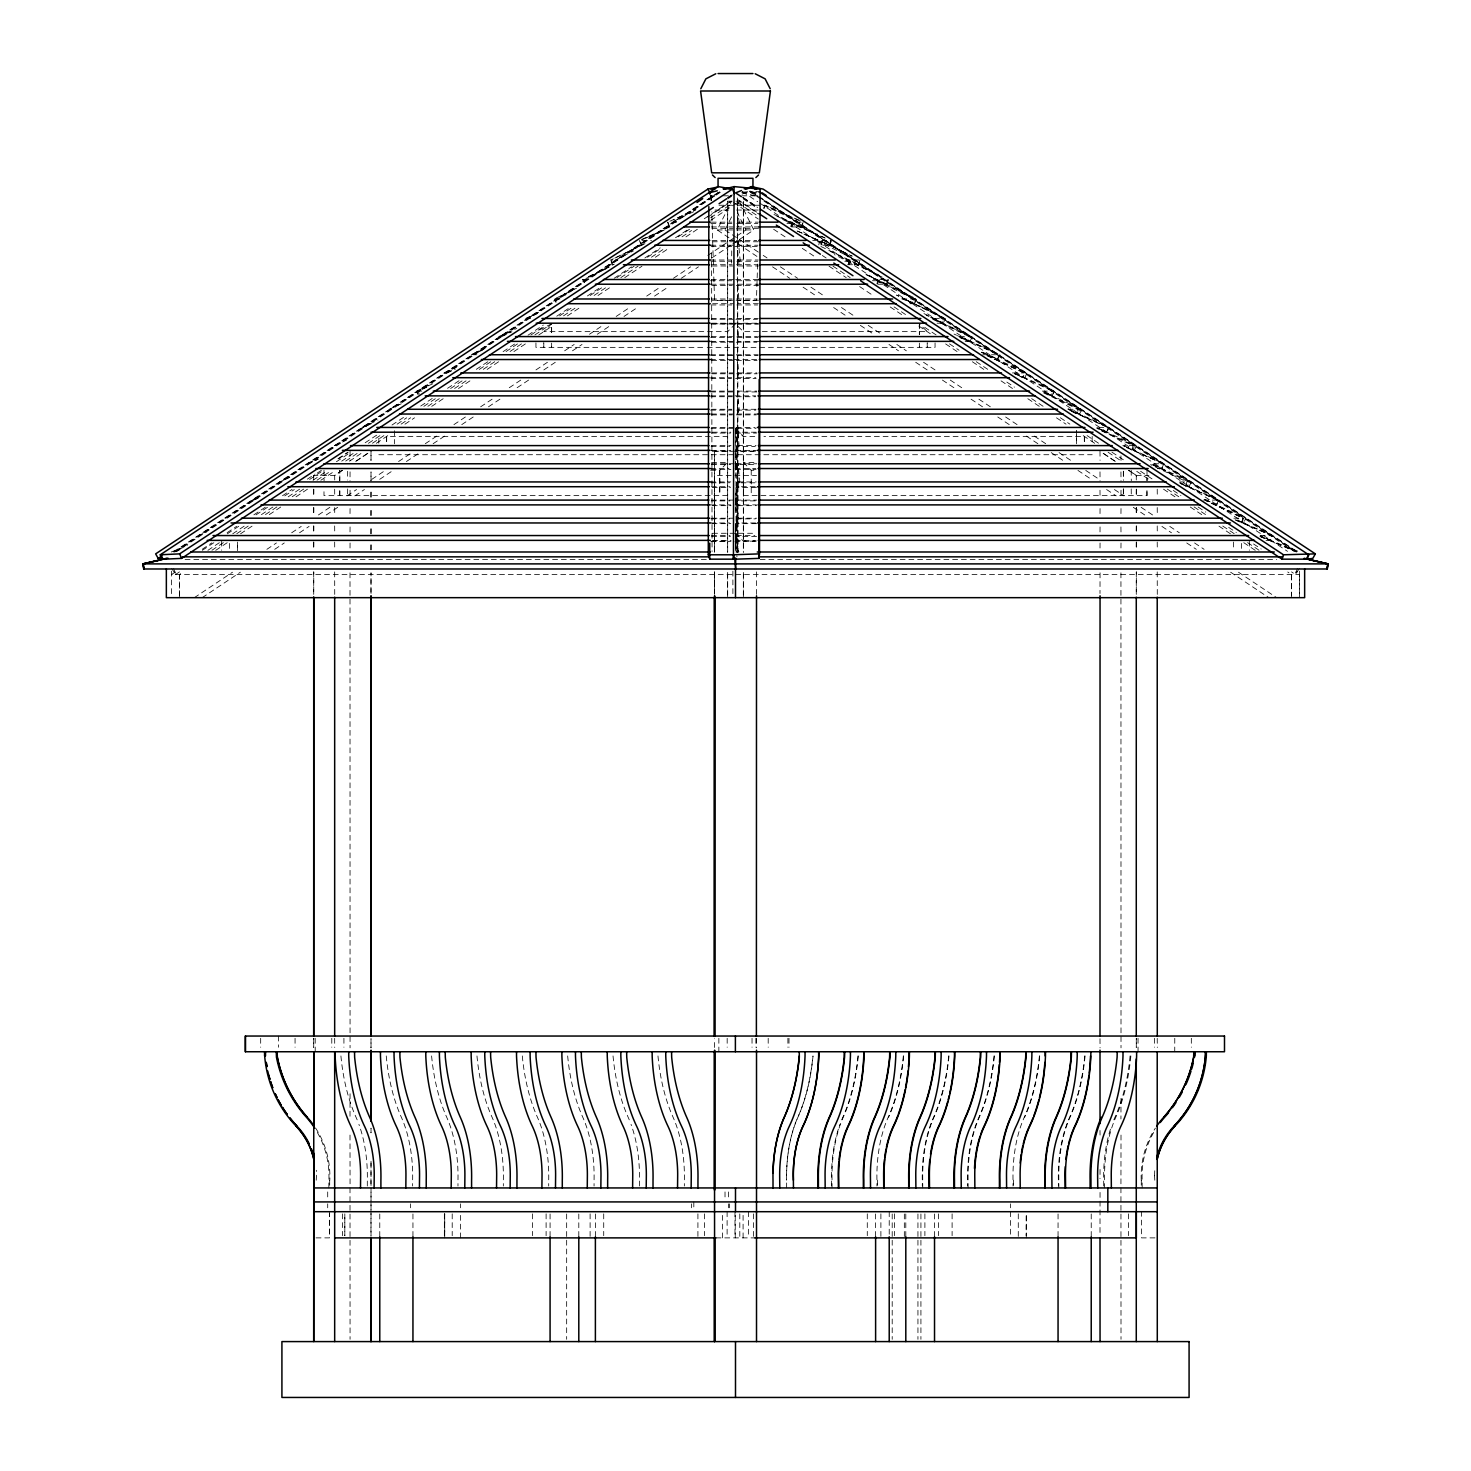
<?xml version="1.0" encoding="UTF-8"?>
<svg xmlns="http://www.w3.org/2000/svg" width="1471" height="1471" viewBox="0 0 1471 1471"><rect width="100%" height="100%" fill="white"/><g stroke="black" fill="none" stroke-linecap="round" stroke-linejoin="round"><path stroke-width="0.75" stroke-dasharray="5 3.75" d="M179.425 595.571L179.425 574.536L183.25 571.998M316.026 1237.883L329.486 1237.883L329.486 1213.869M378.819 443.267L378.819 436.391M386.652 436.391L386.652 443.267L386.652 436.391L727.649 436.391M444.72 1235.695L444.72 1213.869L444.72 1237.883M460.423 1237.883L460.423 1213.869M535.94 342.872L535.94 347.358L705.62 347.358M714.483 1047.499L714.483 1038.673M714.483 551.22L714.483 475.409L756.517 475.409M722.482 1237.883L722.482 1213.869M727.667 551.699L727.667 201.196L743.351 201.196L743.351 551.699M735.243 1237.883L735.243 1211.699M743.094 1237.883L743.094 1213.869M919.357 323.785L919.357 334.505L919.357 323.785L927.226 331.637L743.333 331.637L735.482 323.785L710.548 323.785M1084.348 436.391L1084.348 443.267L1084.348 436.391L763.945 436.391M1128.643 470.315L1136.274 475.409L1136.274 479.987L1136.348 475.409L1128.698 470.315M1291.575 597.667L1291.575 574.536L1287.75 571.998M1299.426 597.667L1299.426 574.536L1295.602 571.998M735.794 504.884L736.953 482.801L755.267 482.801M756.259 432.198L735.574 432.198L735.61 427.877M735.518 527.832L736.64 518.858L755.432 518.858M735.445 540.372L736.64 518.858M735.316 466.381L736.566 446.467L755.285 446.467M757.602 264.1L756.443 300.507L737.302 300.507M735.518 538.276L737.063 518.858L735.629 538.754M711.394 200.369L711.284 194.907M735.482 503.284L736.934 482.801L735.868 505.656L737.228 522.959L738.313 518.197L736.953 500.875M735.831 427.877L735.629 432.198L736.714 427.436L755.046 427.436M316.21 1180.22L316.449 1175.752A70.424 70.424 0 0 0 316.32 1170.272M858.273 1055.939L858.163 1057.208A126.083 62.885 -90 0 1 843.232 1117.261A88.131 43.965 -90 0 0 832.034 1180.22L832.034 1187.943M903.635 1055.939L903.525 1057.208A126.083 62.885 -90 0 1 888.594 1117.261M948.997 1055.939L948.887 1057.208A126.083 62.885 -90 0 1 933.956 1117.261A88.131 43.965 -90 0 0 922.74 1180.22L922.74 1187.943M994.359 1055.939L994.249 1057.208A126.083 62.885 -90 0 1 979.318 1117.261A88.131 43.965 -90 0 0 968.102 1180.22L968.102 1187.943M1039.703 1055.939L1039.592 1057.208A126.083 62.885 -90 0 1 1024.662 1117.261M1085.065 1055.939L1084.954 1057.208A126.083 62.885 -90 0 1 1070.024 1117.261A88.131 43.965 -90 0 0 1058.826 1180.22L1058.826 1187.943M1130.85 1055.939L1130.739 1057.208A126.083 62.885 -90 0 1 1115.809 1117.261A88.131 43.965 -90 0 0 1104.592 1180.22L1104.592 1187.943M857.961 1055.939L857.85 1057.208A126.083 63.198 90 0 1 842.846 1117.261A88.131 44.167 -90 0 0 840.658 1122.538M903.323 1055.939L903.212 1057.208A126.083 63.198 90 0 1 888.208 1117.261A88.131 44.167 -90 0 0 876.937 1180.22L876.937 1186.012M948.685 1055.939L948.574 1057.208A126.083 63.198 -90 0 1 933.57 1117.261A88.131 44.167 -90 0 0 922.299 1180.22L922.299 1186.012M994.028 1055.939L993.918 1057.208A126.083 63.198 -90 0 1 978.914 1117.261A88.131 44.167 -90 0 0 967.661 1180.22L967.661 1186.012M1039.39 1055.939L1039.28 1057.208A126.083 63.198 -90 0 1 1024.276 1117.261A88.131 44.167 -90 0 0 1013.023 1180.22L1013.023 1186.012M1084.752 1055.939L1084.642 1057.208A126.083 63.198 90 0 1 1069.638 1117.261A88.131 44.167 -90 0 0 1058.366 1180.22L1058.366 1186.012M1130.077 1055.939L1129.967 1057.208A126.083 63.198 -90 0 1 1114.963 1117.261A88.131 44.167 -90 0 0 1112.756 1122.538M731.731 250.879L731.639 263.144M1235.107 519.741L1271.79 535.554L1270.595 540.372L1260.334 535.959M1265.998 540.372L1270.742 540.372L1271.79 535.554L1234.684 519.741M764.258 208.441L764.957 205.241L801.199 221.257L764.883 205.241L735.426 205.241M790.773 226.718L791.472 223.537L828.596 239.552M791.306 226.718L792.005 223.537L824.661 237.769M799.544 222.158L798.496 226.939L780.494 218.499M791.637 226.939L802.173 226.939L803.221 222.158L784.926 222.158M830.306 242.035L829.589 245.234L800.739 232.767M822.859 245.234L829.736 245.234L830.784 240.435M737.431 376.098L737.504 355.614M737.523 377.698L738.607 372.917L737.394 359.935M735.574 432.198L736.658 427.436M736.603 450.365L735.978 433.062L737.045 428.3L737.688 445.603L736.603 450.365L756.351 450.365M735.905 468.532L736.566 446.467M755.175 486.717L736.861 486.717L735.518 469.396L736.603 464.634L756.37 464.634M736.861 486.717L737.927 481.936L736.603 464.634M755.285 500.875L736.438 500.875L735.353 505.656L756.499 505.656M755.598 522.959L736.897 522.959L737.964 518.197L736.438 500.875M965.16 341.364L969.702 341.364L970.786 336.583L933.772 319.281M959.883 337.447L998.772 354.75L997.687 359.531L981.322 352.231M994.231 359.531L998.809 359.531L999.894 354.75M986.839 355.614L1024.331 372.917L1023.264 377.698L1014.916 373.855M1044.998 392.922L1079.438 409.269L1078.353 414.031L1068.222 409.232M1069.656 410.115L1107.957 427.436L1106.836 432.198L1098.635 428.557M1131.879 450.365L1132.964 445.603L1098.083 429.256M1133.222 450.365L1134.306 445.603L1096.796 428.3M1126.676 447.368L1163.193 463.77L1161.961 468.532L1153.797 464.891M1185.828 486.717L1186.913 481.936L1150.524 464.634M1151.995 464.634L1188.807 481.936L1187.741 486.717L1179.558 482.856M1181.084 483.72L1217.933 500.103L1216.848 504.884L1204.565 499.405M1241.91 522.959L1242.995 518.197L1206.202 500.875M1242.26 522.959L1243.344 518.197L1206.716 500.875M758.374 303.706L737.707 303.706L738.847 298.981L737.523 280.74M818.759 244.903L819.512 241.759L855.515 259.999L854.375 264.725L834.37 254.593M821.259 244.903L822.032 241.759L852.187 256.156L822.418 241.759L820.892 244.903M848.252 264.394L849.006 261.25L885.156 278.534M848.602 264.394L849.355 261.25L878.003 274.691M847.59 264.725L859.082 264.725L860.222 259.999L841.927 259.999M876.918 283.885L877.672 280.74L915.661 298.981L914.521 303.706L909.924 303.706M865.941 274.617L886.02 284.216L887.16 279.49M877.911 284.216L887.087 284.216L888.227 279.49L873.388 279.49M937.101 323.197L943.977 323.197L945.118 318.471L931.382 318.471M1297.385 568.339L1295.344 574.444L1291.52 571.888M763.467 208.441L764.883 205.241M791.95 226.718L793.347 223.537M801.107 226.939L803.221 222.158M831.685 240.435L829.57 245.234L797.3 230.984M970.088 341.364L972.257 336.583L934.085 319.281M997.467 359.531L999.618 354.75L954.017 334.064M1024.827 377.698L1026.997 372.917L981.396 352.231M1052.206 395.864L1054.376 391.102L1012.784 372.237M1079.585 414.031L1081.755 409.269L1043.583 391.948M1134.343 450.365L1136.495 445.603L1096.925 427.656L1106.891 432.198L1109.116 427.436L1065.519 407.651M1161.704 468.532L1163.874 463.77L1124.285 445.823M1189.083 486.717L1191.253 481.936M1216.462 504.884L1218.632 500.103L1180.459 482.801M849.172 264.394L850.698 261.25M857.869 264.725L860.149 259.999M877.47 283.885L878.978 280.74M886.149 284.216L888.429 279.49M914.429 303.706L916.709 298.981L866.29 274.617M736.291 242.66L717.204 229.936L731.565 201.196L704.83 219.05M717.204 229.936L725.056 229.936L732.227 215.575M737.357 205.315L739.398 201.196L758.521 213.939M1299.408 568.339L1295.344 574.444L1297.385 571.392M735.518 323.785L727.649 331.637L543.774 331.637L551.643 323.785L551.643 334.505L551.643 323.785L535.94 331.637M727.612 197.629L731.436 195.073M202.281 549.235L211.842 542.873M227.122 532.667L236.666 526.305M253.876 514.832L265.332 507.201M282.524 495.727L292.085 489.365M307.365 479.16L315.015 474.067M337.944 458.787L347.505 452.406M727.74 198.898L731.547 196.342M321.414 470.315L313.709 475.409L313.709 479.987L313.783 475.409L334.726 475.409L342.375 470.315M338.532 458.842L348.149 452.48M175.417 571.998L171.592 574.536L1299.426 574.536M207.907 550.338L219.363 542.689M232.749 533.771L244.223 526.122M261.415 514.648L272.889 507.017M288.169 496.812L299.643 489.163M313.029 480.245L326.397 471.327M341.695 461.14L355.063 452.222M368.449 443.304L379.923 435.655M397.115 424.181L406.676 417.819M423.869 406.345L435.342 398.696M450.641 388.509L462.096 380.86M479.307 369.405L490.781 361.756M506.061 351.551L517.535 343.92M530.902 335.002L544.288 326.066M559.568 315.879L572.955 306.961M590.165 295.487L603.533 286.569M616.919 277.651L634.111 266.196M647.497 257.26L660.884 248.342M678.076 236.886L689.55 229.237M179.48 571.888L175.656 574.444L173.615 571.392M211.953 550.246L223.427 542.597M236.794 533.679L248.268 526.03M265.46 514.574L276.916 506.925M292.214 496.738L303.67 489.089M317.056 480.171L330.423 471.253M345.703 461.067L359.089 452.149M372.457 443.231L383.931 435.581M401.123 424.126L410.666 417.746M427.877 406.29L439.333 398.641M454.613 388.454L466.086 380.805M483.279 369.331L494.752 361.701M510.032 351.495L521.488 343.865M534.874 334.947L548.242 326.029M563.54 315.824L576.908 306.906M594.1 295.45L607.486 286.532M620.854 277.614L638.046 266.141M651.432 257.223L664.8 248.305M681.992 236.849L691.554 230.469M710.658 217.745L731.675 203.715M215.741 550.338L227.214 542.689M240.582 533.771L252.056 526.122M269.267 514.648L280.722 507.017M296.02 496.812L307.494 489.163M320.862 480.245L334.248 471.327M349.528 461.14L362.914 452.222M376.3 443.304L387.756 435.655M404.966 424.181L414.528 417.819M431.72 406.345L443.194 398.696M458.474 388.509L469.948 380.86M487.14 369.405L498.614 361.756M513.912 351.551L525.368 343.92M538.754 335.002L552.14 326.066M567.42 315.879L580.806 306.961M597.998 295.487L611.384 286.569M624.752 277.651L641.963 266.196M655.349 257.26L668.717 248.342M685.927 236.886L697.401 229.237M710.769 220.319L739.435 201.196L753.796 229.936L732.797 243.929M342.302 470.315L334.671 475.409L334.726 479.987M355.669 461.398L369.037 452.48L355.743 461.398M194.337 597.667L232.51 572.219M266.876 549.327L276.419 542.964M291.681 532.778L301.224 526.416M318.416 514.96L329.853 507.33M347.046 495.874L356.589 489.512M371.85 479.325L385.218 470.426M398.567 461.526L411.935 452.608M425.303 443.709L436.758 436.078M453.932 424.623L465.388 416.992M480.649 406.805L492.105 399.174M509.279 387.719L520.734 380.088M535.996 369.901L547.451 362.271M564.625 350.815L574.168 344.453M589.448 334.266L602.816 325.367M616.165 316.449L629.533 307.549M646.707 296.094L660.074 287.194M673.424 278.276L690.616 266.839M707.79 255.384L745.962 229.936L737.743 213.516M202.189 597.667L240.361 572.219M274.709 549.327L284.271 542.964M299.532 532.778L309.075 526.416M326.249 514.96L337.705 507.33M354.879 495.874L364.422 489.512M379.702 479.325L393.051 470.426M406.419 461.526L419.787 452.608M433.136 443.709L444.591 436.078M461.765 424.623L473.221 416.992M488.482 406.805L499.938 399.174M517.13 387.719L528.585 380.088M543.847 369.901L555.303 362.271M572.476 350.815L582.02 344.453M597.281 334.266L610.649 325.367M624.017 316.449L637.366 307.549M654.54 296.094L667.908 287.194M681.275 278.276L698.449 266.839M711.817 257.921L730.903 245.197M173.725 551.699L720.165 191.12M174.681 551.57L721.103 190.991L175.27 551.57M176.336 551.699L203.145 533.973M205.057 532.704L720.275 192.37M728.66 197.408L732.484 194.889M727.722 197.941L731.547 195.404M202.354 550.301L213.847 542.725M227.251 533.863L238.743 526.269M255.991 514.868L267.483 507.293M284.73 495.892L294.292 489.567M309.627 479.454L323.032 470.591M336.436 461.729L349.859 452.866M365.176 442.753L376.668 435.159M392.003 425.027L403.495 417.433M420.743 406.051L432.235 398.457M447.552 388.326L459.044 380.732M476.291 369.35L487.784 361.756M503.1 351.643L514.611 344.049M528.015 335.186L543.332 325.054M556.755 316.21L570.16 307.347M587.407 295.947L600.812 287.102M614.216 278.24L631.464 266.858M644.868 257.995L660.203 247.864M675.52 237.75L687.012 230.156M704.26 218.756L709.997 214.968M711.927 213.7L731.069 201.049M615.485 259.999L633.486 250.879M557.656 298.981L565.728 294.936M527.262 318.471L537.54 313.415M614.823 258.087L644.611 243.69M588.529 276.622L614.345 264.136M556.277 298.025L578.121 287.47M526.011 318.471L539.912 311.76L525.883 318.471L530.461 318.471M556.093 302.125L555.339 298.981L571.336 291.313M644.96 243.69L610.778 259.999L617.581 259.999M585.844 278.534L607.946 267.979M501.813 336.583L511.945 331.784M447.11 372.917L455.238 369.074M673.461 221.22L695.452 210.886M588.915 276.622L611.403 266.049M500.214 336.583L510.492 331.784M446.669 372.917L454.999 369.074M426.774 387.241L418.444 391.102L419.18 394.283M485.099 348.388L471.106 354.75L476.825 354.75M417.948 394.283L417.212 391.102L429.238 385.623M498.743 336.583L516.817 328.382M471.382 354.75L485.43 348.388M444.003 372.917L458.051 366.555M432.695 383.802L416.624 391.102L418.077 394.283M389.245 409.269L401.307 403.79M361.884 427.436L377.937 420.136M363.043 427.436L371.097 423.795L363.098 427.436M334.505 445.603L346.549 440.142M307.126 463.77L317.166 459.209M279.747 481.936L289.787 477.376M252.368 500.103L258.4 497.382M253.748 500.103L259.797 497.382M225.192 518.197L231.223 515.457M307.807 463.77L317.957 459.209M307.954 463.77L318.159 459.209M472.228 354.75L482.47 350.208M253.067 500.103L259.209 497.382M669.801 221.257L695.967 209.691L673.828 219.492M641.319 239.552L669.581 227.086M646.339 237.769L664.708 229.752M198.383 535.554L206.473 532.042M663.016 230.653L640.345 240.435L651.561 240.435M174.626 551.993L182.625 548.536M173.688 551.993L181.999 548.536M742.028 194.117L749.879 190.991L757.565 196.066L749.879 190.991M171.261 551.993L187.644 545.465M710.309 197.243L714.501 196.213M742.708 192.554L750.835 191.12L1297.275 551.699M711.247 195.808L714.501 195.808M723.383 195.808L729.23 195.808M741.77 195.808L758.926 195.808M719.025 205.241L732.006 205.241M714.998 210.04L732.319 210.04M736.53 210.04L758.153 210.04M668.827 226.939L667.779 222.158L676.936 222.158M711.247 222.158L731.841 222.158M737.78 222.158L758.374 222.158M710.861 223.537L731.878 223.537M736.861 223.537L757.859 223.537M786.93 223.537L792.005 223.537M711.394 226.939L732.889 226.939M736.732 226.939L758.705 226.939M711.927 228.318L732.926 228.318M736.309 228.318L758.558 228.318M727.649 229.936L743.351 229.936M745.962 229.936L753.796 229.936M712.019 240.435L734.47 240.435M736.401 240.435L756.738 240.435M812.709 240.435L830.655 240.435M712.258 241.759L732.852 241.759M735.886 241.759L758.484 241.759M817.508 241.759L822.032 241.759M710.824 245.234L757.914 245.234M711.137 246.484L731.731 246.484M734.746 246.484L757.602 246.484M710.493 259.999L731.05 259.999M737.688 259.999L758.245 259.999M710.916 261.25L731.878 261.25M736.842 261.25L757.804 261.25M844.777 261.25L849.355 261.25M711.633 264.725L732.19 264.725M736.548 264.725L757.105 264.725M712.056 265.975L732.65 265.975M737.982 265.975L758.595 265.975M587.37 279.49L582.773 279.49L583.527 282.634M711.284 279.49L735.298 279.49M735.702 279.49L758.65 279.49M710.493 280.74L731.896 280.74M736.806 280.74L758.209 280.74M872.358 280.74L877.672 280.74M711.192 284.216L758.576 284.216M711.633 285.466L732.319 285.466M736.383 285.466L758.65 285.466M555.339 298.981L559.936 298.981M711.486 298.981L732.153 298.981M736.548 298.981L757.216 298.981M901.87 298.981L915.661 298.981M712.166 300.231L732.687 300.231M736.033 300.231L758.484 300.231M730.958 300.507L714.557 300.507L711.762 211.75M712.626 303.706L733.294 303.706M711.008 304.957L731.896 304.957M736.824 304.957L757.712 304.957M711.339 318.471L731.951 318.471M736.75 318.471L758.264 318.471M711.247 319.281L732.889 319.281M735.831 319.281L757.473 319.281M711.578 323.197L732.19 323.197M734.231 323.197L758.521 323.197M737.762 323.785L758.19 323.785M711.081 324.043L732.926 324.043M737.026 324.043L758.687 324.043M711.265 336.583L732.448 336.583M736.971 336.583L757.455 336.583M959.405 336.583L970.786 336.583M710.714 337.447L731.62 337.447M737.081 337.447L758.006 337.447M710.75 341.364L733.514 341.364M758.65 341.364L737.486 341.364L738.552 336.583L737.284 323.602M711.799 342.21L732.705 342.21M736.272 342.21L756.921 342.21M707.22 347.358L935.06 347.358L935.06 342.872M710.567 354.75L732.356 354.75M736.364 354.75L758.153 354.75M982.72 354.75L998.772 354.75M710.585 355.614L734.011 355.614M736.989 355.614L758.135 355.614M710.511 359.531L732.264 359.531M734.139 359.531L758.19 359.531M711.651 360.395L732.797 360.395M736.419 360.395L757.05 360.395M711.817 372.917L732.834 372.917M738.166 372.917L756.903 372.917M1012.453 372.917L1024.331 372.917M711.468 373.781L732.705 373.781M736.658 373.781L757.234 373.781M710.622 377.698L731.639 377.698M737.081 377.698L755.818 377.698M710.916 378.562L731.492 378.562M735.574 378.562L756.149 378.562M417.212 391.102L421.809 391.102M710.75 391.102L733.68 391.102M737.32 391.102L756.738 391.102M1042.314 391.102L1053.788 391.102L1052.703 395.864L1044.686 392.224M710.603 391.948L732.595 391.948M756.793 391.948L737.412 391.948L739.178 409.269L738.111 414.031L737.431 407.541M710.769 395.864L732.466 395.864M735.004 395.864L755.653 395.864M710.695 396.729L732.374 396.729M736.327 396.729L755.708 396.729M711.265 409.269L731.822 409.269M756.076 409.269L737.817 409.269L737.394 404.93M1068.02 409.269L1079.438 409.269M710.603 410.115L731.914 410.115M736.806 410.115L755.8 410.115M711.431 414.031L732.889 414.031M736.732 414.031L756.37 414.031M711.688 414.896L732.319 414.896M736.401 414.896L756.333 414.896M711.376 427.436L734.342 427.436M1098.745 427.436L1107.957 427.436M711.081 428.3L756.094 428.3M712.442 432.198L730.848 432.198M711.412 433.062L730.462 433.062M735.978 433.062L756.554 433.062M735.518 454.723L735.518 428.539L743.351 436.391L754.788 436.391M711.284 445.603L731.013 445.603M737.688 445.603L756.076 445.603M1134.306 445.603L1122.814 445.603L1129.066 448.453M711.137 446.467L729.855 446.467M711.412 450.365L730.738 450.365M714.612 451.211L714.612 552.177L714.483 451.211L756.517 451.211L735.482 451.229M712.221 451.229L730.94 451.229M378.819 454.723L1092.181 454.723M711.578 462.39L727.63 462.39L719.76 470.26L719.76 495.562M1146.939 495.562L1146.939 489.236L1147.012 495.562L743.37 495.562L743.388 462.39L754.844 462.39M711.725 463.77L734.82 463.77M736.18 463.77L756.848 463.77M1153.871 463.77L1163.193 463.77M711.541 464.634L730.646 464.634M710.511 468.532L729.009 468.532M735.095 468.532L755.91 468.532M1157.364 468.532L1162.108 468.532L1151.958 463.99M711.137 469.396L730.903 469.396M735.518 469.396L756.094 469.396M710.603 470.26L719.779 470.26L719.779 495.562M743.388 462.39L751.221 470.26L755.818 470.26M1136.274 475.409L1148.906 475.409M710.548 481.936L730.774 481.936M737.927 481.936L756.259 481.936M1179.65 481.936L1188.807 481.936M711.155 482.801L729.487 482.801M711.247 486.717L729.947 486.717M712.221 487.563L730.572 487.563M756.48 487.563L735.849 487.563L735.886 504.884L734.801 500.103L711.21 500.103M727.63 495.562L323.988 495.562L323.988 489.236M736.199 500.103L756.811 500.103M1203.499 500.103L1217.933 500.103M711.137 500.875L729.984 500.875M710.677 504.884L730.627 504.884M735.114 504.884L756.407 504.884M712.221 505.656L731.069 505.656M712.019 518.197L733.036 518.197M737.964 518.197L756.682 518.197M1233.82 518.197L1243.344 518.197M710.971 518.858L729.781 518.858M710.806 522.959L729.524 522.959M712.019 523.658L730.811 523.658M756.682 523.658L735.592 523.658L735.721 540.372M712.552 533.274L756.149 533.274M711.541 535.554L730.076 535.554M736.327 535.554L754.862 535.554M1260.151 535.554L1271.79 535.554M711.615 536.492L730.48 536.492M756.609 536.492L735.923 536.492L738.865 551.993M712.589 540.372L731.124 540.372M735.279 540.372L756.112 540.372M711.578 541.144L727.649 541.144M754.825 541.144L743.351 541.144L735.482 533.274L735.518 550.742M710.769 541.365L730.977 541.365M734.948 541.365L756.112 541.365M185.07 559.55L706.999 559.476M760.121 559.55L1276.754 559.55M716.009 1237.883L754.788 1237.883M1154.974 1237.883L1141.514 1237.883L1141.514 1211.699M742.156 191.947L757.326 193.418M756.682 192.775L748.813 191.12L1294.664 551.699M755.837 191.322L762.125 192.885M741.807 192.554L758.595 196.728M1260.812 536.492L1297.698 551.165M1259.912 536.492L1297.312 551.993M1260.39 536.492L1296.374 551.993M1270.742 540.372L1260.555 535.959L1270.539 540.372L1272.617 535.554L1236.21 519.741M797.08 230.984L829.736 245.234M776.89 216.274L817.563 234.202M773.967 214.49L802.173 226.939M1071.035 411.034L1107.902 427.436M1126.326 447.368L1163.046 463.77M1181.029 483.72L1217.253 500.103L1216.168 504.884L1204.087 499.405M1153.099 464.634L1189.248 481.035M1204.418 499.405L1245.808 518.197L1243.639 522.959L1235.603 519.318M961.905 337.447L997.89 353.849M982.812 352.231L998.809 359.531M1015.064 373.781L1052.556 391.102L1051.471 395.864L1045.219 392.978M866.64 274.617L887.087 284.216M957.364 335.59L969.702 341.364M763.541 205.241L797.539 221.22M932.724 319.281L969.187 336.583L968.102 341.364L960.011 337.503M987.335 355.614L1023.89 372.917L1022.805 377.698L1014.696 373.855M820.892 246.484L859.082 264.725M1043.693 392.922L1078.059 409.269L1076.974 414.031L1072.947 412.119M907.074 300.231L943.113 317.515M923.953 313.599L943.977 323.197M914.521 303.706L896.519 295.064L944.989 318.471L942.709 323.197L926.822 315.511M830.067 251.284L878.5 274.691M906.724 300.231L943.738 318.471L942.598 323.197L926.142 315.088M876.955 280.74L913.344 298.981L912.204 303.706L902.109 298.631M1296.319 551.57L759.477 197.316L1295.73 551.57M742.377 191.616L757.694 201.729M759.606 202.98L1287.53 551.349M742.34 197.408L757.657 207.503M743.278 197.941L756.701 206.804M738.001 199.78L757.16 212.431M822.307 255.458L826.132 257.995M743.388 197.629L756.756 206.547M743.26 198.898L756.646 207.816M1173.27 490.45L1180.919 495.543M1198.111 507.017L1205.76 512.11M1228.708 527.39L1236.339 532.502M1253.549 543.957L1261.199 549.051M737.412 202.446L758.429 216.458M832.954 266.141L850.146 277.614M894.092 306.906L905.548 314.555M924.671 327.298L936.126 334.947M949.494 343.865L959.055 350.227M976.248 361.701L987.721 369.331M1006.826 382.074L1014.475 387.167M1031.667 398.641L1043.123 406.29M1060.334 417.746L1069.877 424.126M1087.069 435.581L1098.543 443.231M1111.911 452.149L1125.297 461.067M1140.577 471.253L1153.944 480.171M1167.33 489.089L1178.786 496.738M1194.084 506.925L1205.54 514.574M1222.732 526.03L1234.206 533.679M1247.573 542.597L1259.047 550.246M733.477 202.483L758.319 219.05M773.617 229.237L785.091 236.886M802.283 248.342L815.67 257.26M829.037 266.196L846.248 277.651M859.616 286.569L873.002 295.487M890.194 306.961L903.58 315.879M918.879 326.066L932.246 335.002M945.632 343.92L957.106 351.551M972.386 361.756L983.86 369.405M1001.052 380.86L1012.526 388.509M1027.806 398.696L1039.28 406.345M1056.491 417.819L1066.034 424.181M1083.244 435.655L1094.718 443.304M1108.086 452.222L1121.472 461.14M1136.752 471.327L1150.138 480.245M1163.524 489.163L1174.98 496.812M1190.278 507.017L1201.752 514.648M1218.944 526.122L1230.418 533.771M1243.786 542.689L1255.259 550.338M1115.331 461.398L1101.963 452.48L1115.257 461.398M725.038 229.936L761.316 254.115M763.21 255.384L767.035 257.921M780.402 266.839L797.576 278.276M810.944 287.194L824.293 296.094M841.467 307.549L854.835 316.449M868.203 325.367L881.552 334.266M896.832 344.453L906.375 350.815M923.549 362.271L935.004 369.901M950.266 380.088L961.721 387.719M978.895 399.174L990.351 406.805M1005.631 416.992L1017.086 424.623M1034.26 436.078L1045.716 443.709M1059.065 452.608L1072.433 461.526M1085.782 470.426L1099.15 479.325M1114.411 489.512L1123.973 495.874M1141.147 507.33L1152.602 514.96M1169.776 526.416L1179.319 532.778M1194.581 542.964L1204.124 549.327M1238.49 572.219L1276.663 597.667M738.203 243.929L757.289 256.653M772.551 266.839L789.725 278.276M803.092 287.194L816.46 296.094M833.634 307.549L847.002 316.449M860.351 325.367L873.719 334.266M888.98 344.453L898.524 350.815M915.698 362.271L927.153 369.901M942.433 380.088L953.888 387.719M971.062 399.174L982.518 406.805M997.779 416.992L1009.235 424.623M1026.409 436.078L1037.864 443.709M1051.232 452.608L1064.581 461.526M1077.949 470.426L1091.317 479.325M1106.578 489.512L1116.121 495.874M1133.295 507.33L1144.751 514.96M1161.925 526.416L1171.468 532.778M1186.748 542.964L1196.291 549.327M1230.639 572.219L1268.811 597.667M735.482 428.539L743.351 436.391M171.592 568.339L175.656 574.444L173.615 568.339M708.746 192.885L711.633 197.243M610.851 259.999L613.131 264.725M582.571 279.49L584.097 282.634M554.291 298.981L555.817 302.125M667.779 222.158L669.893 226.939M639.315 240.435L641.43 245.234L640.694 242.035M611.145 261.581L611.918 264.725M583.84 279.49L584.594 282.634M640.565 242.035L641.264 245.234M735.408 538.11L736.052 541.365M735.371 543.571L737.045 552.434M737.412 209.47L739.159 222.158L738.111 226.939L737.247 220.613M737.927 551.993L736.401 536.492L735.426 541.365L736.971 556.847M735.537 507.808L736.897 522.959M657.978 1055.939L658.089 1057.208A126.083 63.198 90 0 0 673.093 1117.261A88.131 44.167 90 0 1 684.346 1180.22L684.346 1186.012M613.039 1055.939L613.15 1057.208A126.083 63.198 90 0 0 628.154 1117.261A88.131 44.167 90 0 1 630.342 1122.538M567.677 1055.939L567.788 1057.208A126.083 63.198 90 0 0 582.792 1117.261A88.131 44.167 90 0 1 594.063 1180.22L594.063 1186.012M522.315 1055.939L522.426 1057.208A126.083 63.198 90 0 0 537.43 1117.261A88.131 44.167 90 0 1 548.701 1180.22L548.701 1186.012M476.972 1055.939L477.082 1057.208A126.083 63.198 90 0 0 492.086 1117.261A88.131 44.167 90 0 1 503.339 1180.22L503.339 1186.012M431.61 1055.939L431.72 1057.208A126.083 63.198 90 0 0 446.724 1117.261A88.131 44.167 90 0 1 457.977 1180.22L457.977 1186.012M386.248 1055.939L386.358 1057.208A126.083 63.198 90 0 0 401.362 1117.261A88.131 44.167 90 0 1 412.634 1180.22L412.634 1186.012M340.923 1055.939L341.033 1057.208A126.083 63.198 90 0 0 356.037 1117.261A88.131 44.167 90 0 1 358.244 1122.538M737.376 299.146L737.707 303.706M1154.551 1175.752L1154.79 1180.22M735.537 462.041L735.757 468.532M737.541 197.978L738.111 552.416M737.339 424.457L737.541 552.508M735.886 428.815L736.088 552.305M711.504 195.919L711.504 200.497M711.596 253.269L712.074 551.515M710.934 195.974L710.934 200.571M1299.408 571.134L1299.426 595.571M1291.575 574.536L1291.575 595.571M1249.32 541.144L1249.32 550.301M1241.469 543.424L1241.469 550.301M1233.599 542.008L1233.617 550.742M1191.326 1038.287L1191.326 1047.26M1174.777 1038.287L1174.741 1051.747M1157.217 489.181L1157.291 496.076M1157.217 507.569L1157.291 514.464M1157.217 525.938L1157.291 532.833M1157.217 542.027L1157.291 548.922M1157.217 571.906L1157.291 594.872M1157.217 1038.305L1157.291 1047.499M1154.625 1038.287L1154.625 1047.26M1147.012 470.26L1147.012 480.796L1146.939 474.471M1142.158 1187.943L1142.158 1180.22A88.131 88.131 0 0 1 1155.066 1130.077M1141.312 1180.22L1141.239 1187.943M1138.039 1038.287L1138.039 1051.747M1131.181 470.26L1131.291 480.796M1131.217 488.942L1131.291 495.562M1128.478 1213.869L1128.478 1235.695M1123.421 471.235L1123.421 480.079M1123.421 488.942L1123.421 495.562M1123.329 471.235L1123.329 480.079M1123.329 488.942L1123.329 495.562M1120.939 455.808L1121.012 460.386M1120.939 471.86L1121.012 481.035M1121.012 490.229L1120.939 497.106M1121.012 508.58L1120.939 515.457M1120.939 526.931L1121.012 533.826M1121.012 543.001L1120.939 549.878M1120.939 572.826L1121.012 1047.848M1121.012 1098.341L1120.939 1118.99M1121.012 1135.06L1120.939 1185.534M1120.939 1187.832L1121.012 1339.29M1103.691 1186.012L1103.691 1180.22A88.131 44.167 -90 0 1 1110.77 1128.147M1099.995 451.211L1100.051 460.386M1099.995 471.86L1100.051 481.035M1099.995 490.229L1100.051 497.106M1100.051 508.58L1099.995 515.457M1100.051 526.931L1099.995 533.826M1100.051 543.001L1099.995 549.878M1100.051 572.826L1099.995 593.493M1099.995 1038.673L1100.051 1047.848M1099.995 1130.464L1100.051 1135.06M1100.051 1169.482L1099.995 1178.657M1100.051 1192.429L1099.995 1236.026M1092.181 436.391L1092.181 443.267M1091.225 1213.98L1091.225 1236.762M1058.054 1213.98L1058.054 1236.762M1026.28 1237.883L1026.28 1213.869L1026.133 1235.695M1018.281 1213.869L1018.281 1237.883M1013.464 1180.22L1013.464 1187.943M1010.577 1203.866L1010.577 1207.783M1010.577 1211.699L1010.577 1237.883M952.105 1213.869L952.105 1235.695M938.498 1213.869L938.498 1235.695M934.526 1213.98L934.526 1236.762M924.891 1213.869L924.891 1235.695M920.92 1213.98L920.92 1339.309M917.941 1213.98L917.941 1339.309M905.805 1213.98L905.805 1236.762M904.334 1213.98L904.334 1236.762M894.497 1213.869L894.497 1235.695M892.198 1213.98L892.198 1339.309M889.22 1211.699L889.22 1236.762M880.89 1213.869L880.89 1237.883M877.396 1180.22L877.396 1187.943M875.613 1213.98L875.613 1236.762M867.283 1213.869L867.283 1235.695M831.575 1186.012L831.575 1180.22A88.131 44.167 -90 0 1 839.959 1124.377M788.989 1038.287L788.989 1047.26M787.904 1038.287L787.904 1047.26M786.636 1187.943L786.654 1180.22A88.131 44.167 -90 0 1 797.907 1117.261A126.083 63.198 -90 0 0 812.911 1057.208L813.022 1055.939L812.783 1057.208A126.083 62.885 -90 0 1 797.834 1117.261A88.131 43.965 -90 0 0 786.636 1180.22M768.193 1038.287L768.193 1047.26M756.388 571.906L756.517 594.872M756.388 1038.305L756.388 1047.848M755.873 1038.287L755.873 1047.26M753.409 1213.869L753.409 1237.883M752.03 1038.287L752.03 1047.26M751.221 470.26L751.24 495.562M748.518 1211.699L748.518 1237.883M743.351 201.196L743.351 552.6M739.803 1213.869L739.803 1237.883M737.541 199.651L737.541 552.305M734.985 1211.699L734.985 1237.883M732.889 571.134L732.889 595.461M729.432 1203.866L729.432 1207.783M728.531 1191.933L728.531 1197.927M728.531 1203.866L728.531 1207.783M727.667 201.196L727.649 552.6M727.17 1038.287L727.17 1047.26M727.115 1211.699L727.115 1237.883M725.019 1191.933L725.019 1197.927M718.859 1038.287L718.859 1051.747M714.483 572.826L714.483 593.493M704.517 1213.869L704.517 1235.695M697.916 1213.869L697.916 1237.883M693.816 1201.917L693.816 1207.783M691.37 1203.866L691.37 1207.783M639.425 1186.012L639.425 1180.22A88.131 44.167 90 0 0 631.041 1124.377M603.717 1213.869L603.717 1235.695M595.387 1213.98L595.387 1236.762M590.11 1213.869L590.11 1237.883M578.802 1213.98L578.802 1236.762M566.666 1213.98L566.666 1339.309M550.08 1213.98L550.08 1236.762M546.109 1213.869L546.109 1235.695M532.502 1213.869L532.502 1235.695M460.423 1203.866L460.423 1207.783M452.204 1213.869L452.204 1235.695M444.352 1213.869L444.352 1235.695M412.946 1213.98L412.946 1236.762M410.519 1203.866L410.519 1207.783M394.522 430.709L394.522 443.801M379.775 1213.98L379.775 1236.762M367.309 1186.012L367.309 1180.22A88.131 44.167 90 0 0 358.924 1124.377M350.061 451.211L350.006 460.386M350.061 471.86L350.006 481.035M350.061 490.229L350.006 497.106M350.061 508.58L350.006 515.457M350.061 526.931L350.006 533.826M350.061 543.001L350.006 549.878M350.006 572.826L350.061 1047.848M350.061 1093.744L350.006 1116.691M350.006 1135.06L350.061 1185.534M350.006 1187.832L350.061 1339.29M347.671 471.235L347.579 480.079M347.671 488.942L347.579 495.562M343.92 1038.287L343.92 1047.26M342.522 1213.869L342.522 1235.695M334.671 489.181L334.726 496.076M334.671 507.569L334.726 514.464M334.671 525.938L334.726 532.833M334.671 542.027L334.726 548.922M334.671 571.906L334.726 594.872M334.671 1038.305L334.726 1047.499M331.784 1038.287L331.784 1047.26M329.688 1180.22L329.688 1187.943M329.486 1211.699L329.486 1237.883M328.842 1187.943L328.879 1180.22A88.131 88.131 0 0 0 315.934 1130.077M327.702 1191.933L327.702 1197.927M327.702 1203.866L327.702 1207.783M323.988 470.26L324.061 480.796M315.199 1038.287L315.199 1051.747M295.064 1038.287L295.064 1047.26M278.626 1036.044L278.515 1047.26M260.68 1038.287L260.68 1047.26M229.531 543.424L229.531 550.301M221.68 541.144L221.68 550.301M179.425 574.536L179.425 597.667M171.592 571.134L171.592 597.667M315.658 1128.147A88.131 88.131 0 0 1 329.798 1180.22M1154.643 1175.752A70.424 70.424 0 0 1 1154.772 1170.272M1141.239 1180.22A88.131 88.131 0 0 1 1155.36 1128.147M313.709 1038.305L313.709 1047.499L313.783 1038.305M313.709 571.906L313.709 594.872L313.783 571.906M313.709 542.027L313.709 548.922L313.783 542.027M313.709 525.938L313.709 532.833L313.783 525.938M313.709 507.569L313.709 514.464L313.783 507.569M313.709 489.181L313.709 496.076L313.783 489.181M344.821 1213.869L344.821 1235.695L344.821 1213.869M543.792 342.872L543.792 347.358L543.774 342.872M551.643 343.074L551.643 347.358L551.643 343.074M714.483 571.906L714.483 594.872L714.612 571.906M727.667 572.384L727.649 597.667L727.649 572.384M743.351 572.384L743.351 597.667L743.351 572.384M919.357 343.074L919.357 347.358L919.357 343.074M927.226 342.872L927.226 347.358L927.208 342.872M1136.274 1038.305L1136.274 1047.499L1136.348 1038.305M1136.274 571.906L1136.274 594.872L1136.348 571.906M1136.274 542.027L1136.274 548.922L1136.348 542.027M1136.274 525.938L1136.274 532.833L1136.348 525.938M1136.274 507.569L1136.274 514.464L1136.348 507.569M1136.274 489.181L1136.274 496.076L1136.348 489.181M737.817 428.3L736.732 433.062L737.964 450.365L739.049 445.603L737.817 428.3M738.074 464.634L736.989 469.396L738.755 486.717L739.839 481.936L738.074 464.634M738.405 241.759L737.265 246.484L738.975 264.725L740.115 259.999L738.405 241.759M1076.478 443.801L1076.478 430.709L1076.478 443.801M371.023 460.386L371.023 451.211L370.949 460.386M371.023 481.035L371.023 471.86L370.949 481.035M371.023 497.106L371.023 490.229L370.949 497.106M371.023 515.457L371.023 508.58L370.949 515.457M371.023 533.826L371.023 526.931L370.949 533.826M371.023 549.878L371.023 543.001L370.949 549.878M371.023 593.493L371.023 572.826L370.949 593.493M371.023 1047.848L371.023 1038.673L370.949 1047.848M371.023 1132.762L371.023 1128.165L370.949 1132.762M371.023 1185.534L371.023 1160.288L370.949 1185.534M371.023 1236.026L371.023 1187.832L370.949 1236.026M339.819 480.796L339.819 470.26L339.709 480.796M339.819 495.562L339.783 488.942L339.709 495.562M237.401 550.742L237.401 542.008L237.383 550.742"/><path stroke-width="1.5" d="M714.612 1238.196L714.612 1341.589L714.483 1052.096M714.483 1036.007L714.483 597.171M1136.274 1341.589L1136.274 1058.991M1136.274 1036.007L1136.274 597.171M759.496 553.868L733.459 554.769L732.889 559.274L758.926 558.392L759.496 553.868L760.084 189.097L734.047 186.596L733.459 554.788L734.893 559.164L709.739 559.164L708.287 554.788L708.838 206.62M709.739 559.164L709.758 543.13M758.926 558.392L759.201 379.444M799.268 1055.939L799.158 1057.208A126.083 62.885 90 0 1 784.227 1117.261A88.131 44.167 -90 0 0 773.029 1173.362M735.537 568.983L735.721 558.226M1327.412 565.581L1327.026 568.983L1328.239 563.889L1304.612 558.428M1303.968 558.428L1327.927 563.889L1327.338 568.983L143.662 568.983L143.073 563.889L160.504 559.918M1194.544 1057.208L1194.783 1051.747L1194.746 1055.939M700.803 88.756L705.878 78.846L715.789 73.771M860.609 280.777L1282.068 559.164L1283.503 554.788L1315.35 553.868L1312.812 558.392L1306.156 559.274L1308.694 554.769L758.999 191.653M1308.675 554.788L1307.223 559.164L1282.068 559.164M758.558 174.957L755.873 177.55M717.701 187.019L707.864 189.097L155.65 553.868L158.188 558.392L162.619 558.98M158.188 558.392L162.012 555.854M696.978 202.483L702.715 198.677M713.343 207.503L181.595 558.392L162.215 559.274L160.265 554.769L179.646 553.868L732.448 189.097L734.397 193.62M719.08 203.715L726.748 198.677M741.513 190.531L735.61 192.885L741.366 196.673M745.429 188.968L751.313 186.633L763.136 189.097L1315.35 553.868M708.875 192.885L717.26 190.789M723.548 189.226L734.047 186.633M167.933 558.116L143.386 563.889L143.974 568.983L142.761 563.889L166.388 558.428M710.916 189.097L715.255 188.674M718.05 73.55L752.95 73.55M723.162 188.766L730.977 188.766M744.234 188.766L747.838 188.766M689.752 222.158L710.346 222.158M759.753 222.158L778.049 222.158M683.941 226.939L709.114 226.939M758.705 226.939L779.281 226.939M662.649 240.435L709.776 240.435M758.834 240.435L805.961 240.435M654.724 245.234L710.824 245.234M760.029 245.234L809.399 245.234M631.335 259.999L710.658 259.999M760.507 259.999L835.289 259.999M623.41 264.725L709.537 264.725M759.367 264.725L838.691 264.725M603.423 279.49L708.985 279.49M758.65 279.49L864.213 279.49M595.387 284.216L710.125 284.216M759.808 284.216L867.651 284.216M573.727 298.981L709.187 298.981M759.514 298.981L892.695 298.981M567.971 303.706L710.328 303.706M760.672 303.706L896.152 303.706M541.916 318.471L709.059 318.471M760.562 318.471L920.828 318.471M536.18 323.197L710.199 323.197M759.422 323.197L926.565 323.197M515.475 336.583L708.985 336.583M759.054 336.583L948.023 336.583M507.44 341.364L710.07 341.364M760.25 341.364L953.76 341.364M489.438 354.75L709.427 354.75M760.433 354.75L973.563 354.75M481.348 359.531L710.511 359.531M759.349 359.531L979.355 359.531M460.828 372.917L709.978 372.917M759.183 372.917L1001.475 372.917M452.755 377.698L708.783 377.698M760.378 377.698L1009.547 377.698M433.265 391.102L710.75 391.102M759.018 391.102L1029.608 391.102M425.174 395.864L709.537 395.864M757.951 395.864L1035.419 395.864M407.541 409.269L708.985 409.269M758.356 409.269L1057.52 409.269M399.487 414.031L710.07 414.031M757.289 414.031L1063.276 414.031M376.778 427.436L709.077 427.436M757.289 427.436L1084.991 427.436M370.986 432.198L710.162 432.198M758.484 432.198L1093.082 432.198M350.484 445.603L708.985 445.603M758.374 445.603L1112.278 445.603M342.375 450.365L710.052 450.365M757.289 450.365L1118.089 450.365M323.877 463.77L709.427 463.77M759.128 463.77L1140.099 463.77M315.787 468.532L710.511 468.532M758.061 468.532L1148.189 468.532M295.928 481.936L710.548 481.936M758.558 481.936L1166.282 481.936M287.856 486.717L709.335 486.717M757.473 486.717L1174.373 486.717M269.101 500.103L708.93 500.103M759.11 500.103L1194.342 500.103M261.029 504.884L709.997 504.884M758.025 504.884L1200.134 504.884M241.428 518.197L709.721 518.197M758.631 518.197L1222.327 518.197M231.039 522.959L710.806 522.959M757.547 522.959L1230.436 522.959M213.001 535.554L709.243 535.554M759.312 535.554L1248.658 535.554M207.154 540.372L710.291 540.372M758.264 540.372L1254.506 540.372M190.715 551.993L710.088 551.993M757.252 551.993L1274.327 551.993M708.287 554.788L733.459 554.788M182.478 556.847L708.765 556.847M758.576 556.847L1282.547 556.847M143.073 563.889L735.187 563.889L735.776 568.983M736.125 563.889L1327.927 563.889M313.783 1187.943L1157.217 1187.943M313.783 1201.917L1157.217 1201.917M313.783 1211.699L1157.217 1211.699M334.671 1237.883L716.009 1237.883M754.641 1237.883L1136.329 1237.883L1136.329 1211.699M732.448 189.097L718.197 186.596L160.284 554.788L163.171 559.164M755.211 73.771L765.122 78.846L770.197 88.756M1309.76 559.697L1327.614 563.889M715.127 177.55L712.442 174.957M752.803 186.596L756.609 189.152M762.254 192.885L766.078 195.404M751.35 186.596L755.156 189.152M760.525 209.323L1283.503 554.788M759.073 213.7L766.74 218.756M776.32 225.081L793.568 236.482M803.148 242.807L820.377 254.189M833.8 263.052L852.941 275.702M707.864 189.097L710.383 193.62M179.646 553.868L181.595 558.392M734.838 558.226L735.187 563.889M793.457 1187.943L793.329 1175.752A70.424 35.304 -90 0 1 803.111 1126.051A114.499 57.112 -90 0 0 818.648 1055.939L818.648 1051.747M793.402 1180.22L793.292 1175.752A70.424 35.12 90 0 1 803.019 1126.051A114.499 57.387 -90 0 0 818.832 1055.939L818.832 1051.747M1304.648 568.928L1304.648 597.667L166.352 597.667L166.352 568.928M1206.349 1051.747L1206.33 1055.939A114.499 114.499 0 0 1 1174.961 1126.051A70.424 70.424 0 0 0 1157.144 1159.442M1205.503 1055.939L1205.503 1051.747L1205.485 1055.939A114.499 114.499 0 0 1 1174.115 1126.051A70.424 70.424 0 0 0 1156.721 1157.677M1193.827 1055.939L1193.827 1051.747L1193.625 1057.208A126.083 126.083 0 0 1 1163.708 1117.261A88.131 88.131 0 0 0 1156.611 1126.234M1157.217 597.171L1157.291 1036.007M1157.217 1052.096L1157.291 1341.589M1136.623 1051.747L1136.623 1055.939A114.499 57.112 -90 0 1 1120.976 1126.051A70.424 35.12 90 0 0 1111.249 1175.752L1111.359 1187.943M1122.998 1051.747L1122.998 1055.939A114.499 57.112 90 0 1 1107.35 1126.051A70.424 35.12 90 0 0 1097.623 1175.752L1097.752 1187.943M1117.225 1051.747L1117.114 1057.208A126.083 62.885 -90 0 1 1102.184 1117.261A88.131 43.965 90 0 0 1090.967 1180.22L1090.967 1187.943M1107.828 1187.943L1107.828 1211.699M1100.051 595.773L1099.995 1036.375M1099.995 1050.147L1100.051 1123.587M1099.995 1238.325L1100.051 1341.589M1091.225 1236.762L1091.225 1341.589M1090.838 1051.747L1090.838 1055.939A114.499 57.112 -90 0 1 1075.191 1126.051A70.424 35.12 90 0 0 1065.464 1175.752L1065.592 1187.943M1090.103 1187.943L1090.103 1180.22A88.131 44.167 -90 0 1 1101.356 1117.261M1077.232 1051.747L1077.232 1055.939A114.499 57.112 90 0 1 1061.584 1126.051A70.424 35.12 90 0 0 1051.857 1175.752L1051.967 1187.943M1071.458 1051.747L1071.348 1057.208A126.083 62.885 -90 0 1 1056.417 1117.261A88.131 43.965 90 0 0 1045.201 1180.22L1045.201 1187.943M1071.145 1051.747L1071.053 1057.208A126.083 63.198 -90 0 1 1056.031 1117.261A88.131 44.167 -90 0 0 1044.778 1180.22L1044.778 1187.943M1065.169 1187.943L1065.059 1175.752A70.424 35.304 -90 0 1 1065.28 1166.632M1058.054 1236.762L1058.054 1341.589M1045.476 1051.747L1045.476 1055.939A114.499 57.112 -90 0 1 1029.847 1126.051A70.424 35.12 90 0 0 1020.12 1175.752L1020.23 1187.943M1045.201 1051.747L1045.201 1055.939M1031.87 1051.747L1031.87 1055.939A114.499 57.112 90 0 1 1016.222 1126.051A70.424 35.12 90 0 0 1006.495 1175.752L1006.605 1187.943M1026.096 1051.747L1025.986 1057.208A126.083 62.885 -90 0 1 1011.055 1117.261A88.131 43.965 90 0 0 999.839 1180.22L999.839 1187.943M1025.802 1051.747L1025.692 1057.208A126.083 63.198 -90 0 1 1010.687 1117.261A88.131 44.167 -90 0 0 999.416 1180.22L999.416 1187.943M1000.133 1051.747L1000.133 1055.939A114.499 57.112 -90 0 1 984.485 1126.051A70.424 35.12 90 0 0 974.758 1175.752L974.868 1187.943M999.839 1051.747L999.839 1055.939A114.499 57.387 -90 0 1 999.489 1062.43M986.508 1051.747L986.508 1055.939A114.499 57.112 90 0 1 970.86 1126.051A70.424 35.12 90 0 0 961.133 1175.752L961.262 1187.943M980.734 1051.747L980.624 1057.208A126.083 62.885 -90 0 1 965.693 1117.261A88.131 43.965 90 0 0 954.477 1180.22L954.477 1187.943M980.44 1051.747L980.33 1057.208A126.083 63.198 -90 0 1 965.325 1117.261A88.131 44.167 -90 0 0 954.054 1180.22L954.054 1187.943M954.771 1051.747L954.771 1055.939A114.499 57.112 -90 0 1 939.123 1126.051A70.424 35.12 90 0 0 929.396 1175.752L929.507 1187.943M954.477 1051.747L954.477 1055.939A114.499 57.387 -90 0 1 949.659 1093.707M941.146 1051.747L941.146 1055.939A114.499 57.112 90 0 1 925.498 1126.051A70.424 35.12 90 0 0 915.771 1175.752L915.9 1187.943M935.372 1051.747L935.262 1057.208A126.083 62.885 -90 0 1 920.331 1117.261A88.131 43.965 90 0 0 909.133 1180.22L909.133 1187.943M935.078 1051.747L934.968 1057.208A126.083 63.198 -90 0 1 919.963 1117.261A88.131 44.167 -90 0 0 908.71 1180.22L908.71 1187.943M934.526 1236.762L934.526 1341.589M929.102 1187.943L928.973 1175.752A70.424 35.304 -90 0 1 929.819 1159.442M909.409 1051.747L909.409 1055.939A114.499 57.112 -90 0 1 893.761 1126.051A70.424 35.12 90 0 0 884.034 1175.752L884.163 1187.943M909.115 1051.747L909.115 1055.939A114.499 57.387 -90 0 1 908.434 1066.732M905.805 1236.762L905.805 1341.589M895.784 1051.747L895.784 1055.939A114.499 57.112 90 0 1 880.154 1126.051A70.424 35.12 90 0 0 870.427 1175.752L870.538 1187.943M890.01 1051.747L889.9 1057.208A126.083 62.885 90 0 1 874.969 1117.261A88.131 43.965 90 0 0 863.771 1180.22L863.771 1187.943M889.716 1051.747L889.606 1057.208A126.083 63.198 90 0 1 874.601 1117.261A88.131 44.167 -90 0 0 863.348 1180.22L863.348 1187.943M889.22 1236.762L889.22 1341.589M883.74 1187.943L883.63 1175.752A70.424 35.304 -90 0 1 884.457 1159.442M875.613 1236.762L875.613 1341.589M864.047 1051.747L864.047 1055.939A114.499 57.112 -90 0 1 848.399 1126.051A70.424 35.12 90 0 0 838.672 1175.752L838.801 1187.943M863.753 1051.747L863.753 1055.939A114.499 57.387 -90 0 1 848.032 1126.051A70.424 35.304 -90 0 0 842.221 1142.342M850.44 1051.747L850.44 1055.939A114.499 57.112 90 0 1 834.793 1126.051A70.424 35.12 -90 0 0 825.066 1175.752L825.176 1187.943M844.667 1051.747L844.556 1057.208A126.083 62.885 90 0 1 829.626 1117.261A88.131 43.965 90 0 0 818.409 1180.22L818.409 1187.943M844.354 1051.747L844.262 1057.208A126.083 63.198 -90 0 1 829.258 1117.261A88.131 44.167 -90 0 0 817.986 1180.22L817.986 1187.943M838.378 1187.943L838.268 1175.752A70.424 35.304 -90 0 1 838.911 1161.226M805.042 1051.747L805.042 1055.939A114.499 57.112 90 0 1 789.394 1126.051A70.424 35.12 -90 0 0 779.667 1175.752L779.777 1187.943M799.268 1051.747L799.323 1057.208A126.083 63.198 -90 0 1 784.319 1117.261A88.131 43.965 90 0 0 773.01 1180.22L773.01 1187.943M756.517 595.773L756.388 1036.375M756.517 1050.147L756.517 1341.589M752.95 186.688L752.95 178.304L718.05 178.304L718.05 186.688M735.5 568.928L735.5 597.667M735.39 1036.044L735.39 1051.747M735.5 1187.943L735.5 1211.699M735.5 1341.589L735.5 1397.45M714.483 1238.325L714.483 1341.589M697.953 1187.943L697.953 1180.22A88.131 44.167 90 0 0 686.681 1117.261A126.083 63.198 90 0 1 671.677 1057.208L671.567 1051.747M691.149 1187.943L691.26 1175.752A70.424 35.304 90 0 0 681.478 1126.051A114.499 57.387 90 0 1 665.756 1055.939L665.756 1051.747M677.543 1187.943L677.671 1175.752A70.424 35.304 -90 0 0 667.889 1126.051A114.499 57.387 90 0 1 652.168 1055.939L652.168 1051.747M653.014 1187.943L653.014 1180.22A88.131 44.167 90 0 0 641.742 1117.261A126.083 63.198 90 0 1 626.738 1057.208L626.646 1051.747M646.21 1187.943L646.339 1175.752A70.424 35.304 90 0 0 636.557 1126.051A114.499 57.387 90 0 1 620.836 1055.939L620.836 1051.747M632.622 1187.943L632.732 1175.752A70.424 35.304 -90 0 0 622.969 1126.051A114.499 57.387 90 0 1 607.247 1055.939L607.247 1051.747M607.652 1187.943L607.652 1180.22A88.131 44.167 90 0 0 596.399 1117.261A126.083 63.198 90 0 1 581.394 1057.208L581.284 1051.747M600.848 1187.943L600.977 1175.752A70.424 35.304 90 0 0 591.195 1126.051A114.499 57.387 90 0 1 575.474 1055.939L575.474 1051.747M595.387 1236.762L595.387 1341.589M587.26 1187.943L587.37 1175.752A70.424 35.304 -90 0 0 577.607 1126.051A114.499 57.387 90 0 1 561.885 1055.939L561.885 1051.747M578.802 1236.762L578.802 1341.589M562.29 1187.943L562.29 1180.22A88.131 44.167 90 0 0 551.037 1117.261A126.083 63.198 90 0 1 536.032 1057.208L535.922 1051.747M555.486 1187.943L555.615 1175.752A70.424 35.304 90 0 0 545.833 1126.051A114.499 57.387 90 0 1 530.112 1055.939L530.112 1051.747M550.08 1236.762L550.08 1341.589M541.898 1187.943L542.027 1175.752A70.424 35.304 -90 0 0 532.245 1126.051A114.499 57.387 90 0 1 516.523 1055.939L516.523 1051.747M516.946 1187.943L516.946 1180.22A88.131 44.167 90 0 0 505.675 1117.261A126.083 63.198 90 0 1 490.67 1057.208L490.56 1051.747M510.143 1187.943L510.253 1175.752A70.424 35.304 90 0 0 500.489 1126.051A114.499 57.387 90 0 1 484.768 1055.939L484.768 1051.747M496.536 1187.943L496.665 1175.752A70.424 35.304 -90 0 0 486.883 1126.051A114.499 57.387 90 0 1 471.161 1055.939L471.161 1051.747M471.584 1187.943L471.584 1180.22A88.131 44.167 90 0 0 460.313 1117.261A126.083 63.198 90 0 1 445.308 1057.208L445.198 1051.747M464.781 1187.943L464.891 1175.752A70.424 35.304 90 0 0 455.127 1126.051A114.499 57.387 90 0 1 439.406 1055.939L439.406 1051.747M451.174 1187.943L451.303 1175.752A70.424 35.304 -90 0 0 441.521 1126.051A114.499 57.387 90 0 1 425.799 1055.939L425.799 1051.747M426.222 1187.943L426.222 1180.22A88.131 44.167 90 0 0 414.969 1117.261A126.083 63.198 90 0 1 399.947 1057.208L399.855 1051.747M419.419 1187.943L419.548 1175.752A70.424 35.304 90 0 0 409.765 1126.051A114.499 57.387 90 0 1 394.044 1055.939L394.044 1051.747M412.946 1236.762L412.946 1341.589M405.831 1187.943L405.941 1175.752A70.424 35.304 -90 0 0 396.177 1126.051A114.499 57.387 90 0 1 380.456 1055.939L380.456 1051.747M380.897 1187.943L380.897 1180.22A88.131 44.167 90 0 0 369.644 1117.261A126.083 63.198 90 0 1 354.64 1057.208L354.529 1051.747M379.775 1236.762L379.775 1341.589M374.094 1187.943L374.222 1175.752A70.424 35.304 90 0 0 364.44 1126.051A114.499 57.387 90 0 1 348.719 1055.939L348.719 1051.747M360.505 1187.943L360.616 1175.752A70.424 35.304 -90 0 0 350.852 1126.051A114.499 57.387 90 0 1 335.131 1055.939L335.131 1051.747M334.671 597.171L334.671 1036.007M334.671 1052.096L334.671 1341.589M313.783 1125.609L313.783 1052.096L313.709 1341.589L313.783 1153.19M277.1 1051.747L277.375 1057.208A126.083 126.083 0 0 0 307.255 1117.261A88.131 88.131 0 0 1 314.279 1126.234M276.254 1051.747L276.456 1057.208A126.083 126.083 0 0 0 306.409 1117.261A88.131 88.131 0 0 1 314.72 1128.147M265.516 1051.747L265.516 1055.939M264.67 1051.747L264.67 1055.939A114.499 114.499 0 0 0 296.039 1126.051A70.424 70.424 0 0 1 313.856 1159.442M264.651 1051.747L264.651 1055.939M245.455 1036.044L245.455 1051.747M296.958 1126.051A114.499 114.499 0 0 1 289.824 1117.85A114.499 114.499 0 0 0 296.885 1126.051A70.424 70.424 0 0 1 309.333 1143.978M287.194 1114.374A114.499 114.499 0 0 1 282.34 1107.167A114.499 114.499 0 0 0 287.121 1114.374M281.218 1105.291A114.499 114.499 0 0 1 278.056 1099.591M272.723 1087.676A114.499 114.499 0 0 1 270.572 1081.516A114.499 114.499 0 0 0 272.65 1087.676M268.788 1075.227A114.499 114.499 0 0 0 269.947 1079.438A114.499 114.499 0 0 1 267.722 1070.998M266.288 1062.43A114.499 114.499 0 0 0 266.95 1066.732A114.499 114.499 0 0 1 266.214 1062.43M311.521 1148.98A70.424 70.424 0 0 1 312.771 1152.418M313.323 1154.147A70.424 70.424 0 0 1 314.298 1157.677M281.145 1105.291A114.499 114.499 0 0 1 277.982 1099.591M307.218 1117.261A126.083 126.083 0 0 1 277.284 1057.208M296.039 1126.051A70.424 70.424 0 0 1 313.875 1159.442M999.324 1064.581A114.499 57.387 -90 0 1 984.117 1126.051A70.424 35.304 -90 0 0 980.642 1134.527M974.482 1168.452A70.424 35.304 -90 0 1 975.622 1155.912M975.88 1154.147A70.424 35.304 -90 0 1 980.127 1136.035M839.095 1159.442A70.424 35.304 -90 0 1 840.382 1150.69M840.695 1148.98A70.424 35.304 -90 0 1 841.798 1143.978M949.2 1095.693A114.499 57.387 -90 0 1 948.225 1099.591M947.729 1101.503A114.499 57.387 -90 0 1 938.755 1126.051A70.424 35.304 -90 0 0 930.518 1154.147M1044.851 1062.43A114.499 57.387 -90 0 1 1039.445 1097.642M1038.949 1099.591A114.499 57.387 -90 0 1 1033.708 1116.121M1033.047 1117.85A114.499 57.387 -90 0 1 1029.479 1126.051A70.424 35.304 -90 0 0 1023.228 1143.978M1020.175 1163.028A70.424 35.304 -90 0 1 1021.223 1154.147M1021.518 1152.418A70.424 35.304 -90 0 1 1022.841 1145.615M908.012 1070.998A114.499 57.387 -90 0 1 905.548 1087.676M905.143 1089.698A114.499 57.387 -90 0 1 898.285 1114.374M897.641 1116.121A114.499 57.387 -90 0 1 893.393 1126.051A70.424 35.304 -90 0 0 886.406 1147.288M884.678 1157.677A70.424 35.304 -90 0 1 886.057 1148.98M1090.544 1055.939A114.499 57.387 -90 0 1 1089.202 1073.131M1088.945 1075.227A114.499 57.387 -90 0 1 1074.823 1126.051A70.424 35.304 -90 0 0 1070.355 1137.579M1065.887 1159.442A70.424 35.304 -90 0 1 1068.203 1145.615M1068.59 1143.978A70.424 35.304 -90 0 1 1069.877 1139.142M1205.411 1055.939A114.499 114.499 0 0 1 1174.042 1126.051M1193.717 1057.208A126.083 126.083 0 0 1 1163.782 1117.261M1160.233 1122.538A88.131 88.131 0 0 1 1164.627 1117.261A126.083 126.083 0 0 0 1168.636 1112.572M1193.22 1063.239A126.083 126.083 0 0 1 1191.602 1069.196M1190.995 1071.164A126.083 126.083 0 0 1 1185.865 1084.623M1182.243 1092.015A126.083 126.083 0 0 1 1179.227 1097.403M1175.936 1102.625A126.083 126.083 0 0 1 1172.405 1107.7M1157.125 1159.442A70.424 70.424 0 0 1 1174.961 1126.051M313.709 597.171L313.709 1036.007L313.783 597.171M770.418 91L759.33 172.824L711.67 172.824L700.582 91L770.418 91M1224.497 1036.044L245.326 1036.044L245.326 1051.747L1224.497 1051.747L1224.497 1036.044M1189.083 1341.589L281.917 1341.589L281.917 1397.45L1189.083 1397.45L1189.083 1341.589M714.612 1036.375L714.612 595.773L714.483 1036.375M714.612 1190.131L714.612 1050.147L714.483 1190.131M371.023 1036.375L371.023 595.773L370.949 1036.375M371.023 1121.288L371.023 1050.147L370.949 1121.288M371.023 1341.589L371.023 1238.325L370.949 1341.589M275.224 1093.707A114.499 114.499 0 0 0 277.063 1097.642A114.499 114.499 0 0 1 275.151 1093.707"/></g></svg>
